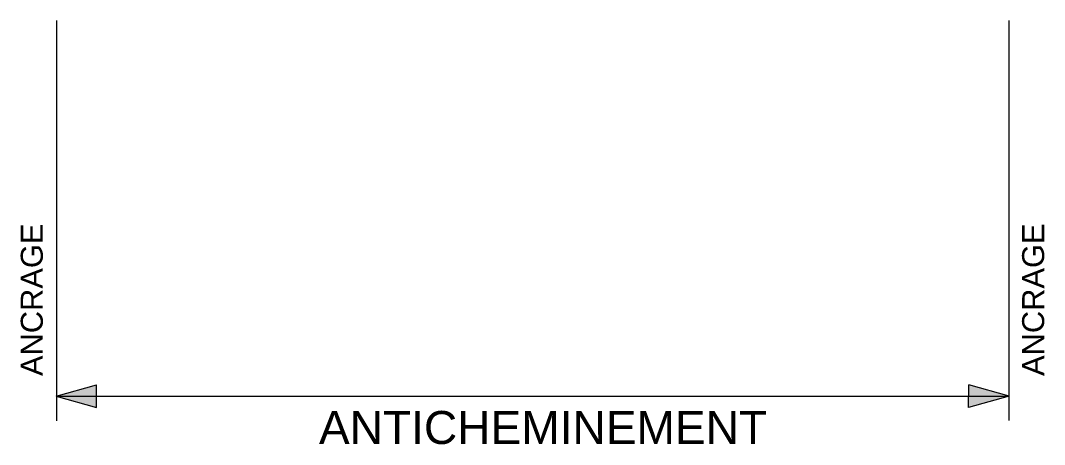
# Model space of a CAD drawing. Header units: inches. Extents: x -4 to 112, y -53 to -5.
import ezdxf
from ezdxf.enums import TextEntityAlignment as Align

# ---------------------------------------------------------------- set-up
doc = ezdxf.new("R2010")
doc.units = ezdxf.units.IN
doc.header["$MEASUREMENT"] = 0
doc.styles.add('arial', font='arial.ttf')

msp = doc.modelspace()

# ---------------------------------------------------------------- hatches: boundary and pattern name
h = msp.add_hatch(color=256)
h.paths.add_polyline_path([(-0.03, -47.24), (4.55, -48.5), (4.54, -47.22)])
h.paths.add_polyline_path([(-0.03, -47.24), (4.54, -47.22), (4.54, -45.95)])
h = msp.add_hatch(color=256)
h.paths.add_polyline_path([(107.97, -47.23), (103.39, -48.49), (103.4, -47.22)])
h.paths.add_polyline_path([(107.97, -47.23), (103.4, -47.22), (103.4, -45.94)])

# ---------------------------------------------------------------- linework, layer by layer
for p, q in [((0, -4.68), (0, -50)), ((107.94, -4.68), (107.94, -49.99)), ((-0.03, -47.24), (4.54, -45.95)), ((4.55, -48.5), (4.54, -45.95)), ((103.39, -48.49), (103.4, -45.94)), ((107.97, -47.23), (103.4, -45.94)), ((-0.03, -47.24), (107.97, -47.23)), ((-0.03, -47.24), (4.55, -48.5)), ((107.97, -47.23), (103.39, -48.49))]:
    msp.add_line(p, q)

# ---------------------------------------------------------------- texts
at = {"style": 'arial'}
for p in [(-2.79, -36.31), (110.7, -36.3)]:
    msp.add_attdef('ANCRAGE', text='', height=2.5, rotation=90, dxfattribs=at).set_placement(p, align=Align.MIDDLE_CENTER)
msp.add_attdef('ANTICHEMINEMENT', text='', height=3.74, dxfattribs=at).set_placement((55.15, -50.77), align=Align.MIDDLE_CENTER)

doc.saveas('drawing.dxf')
